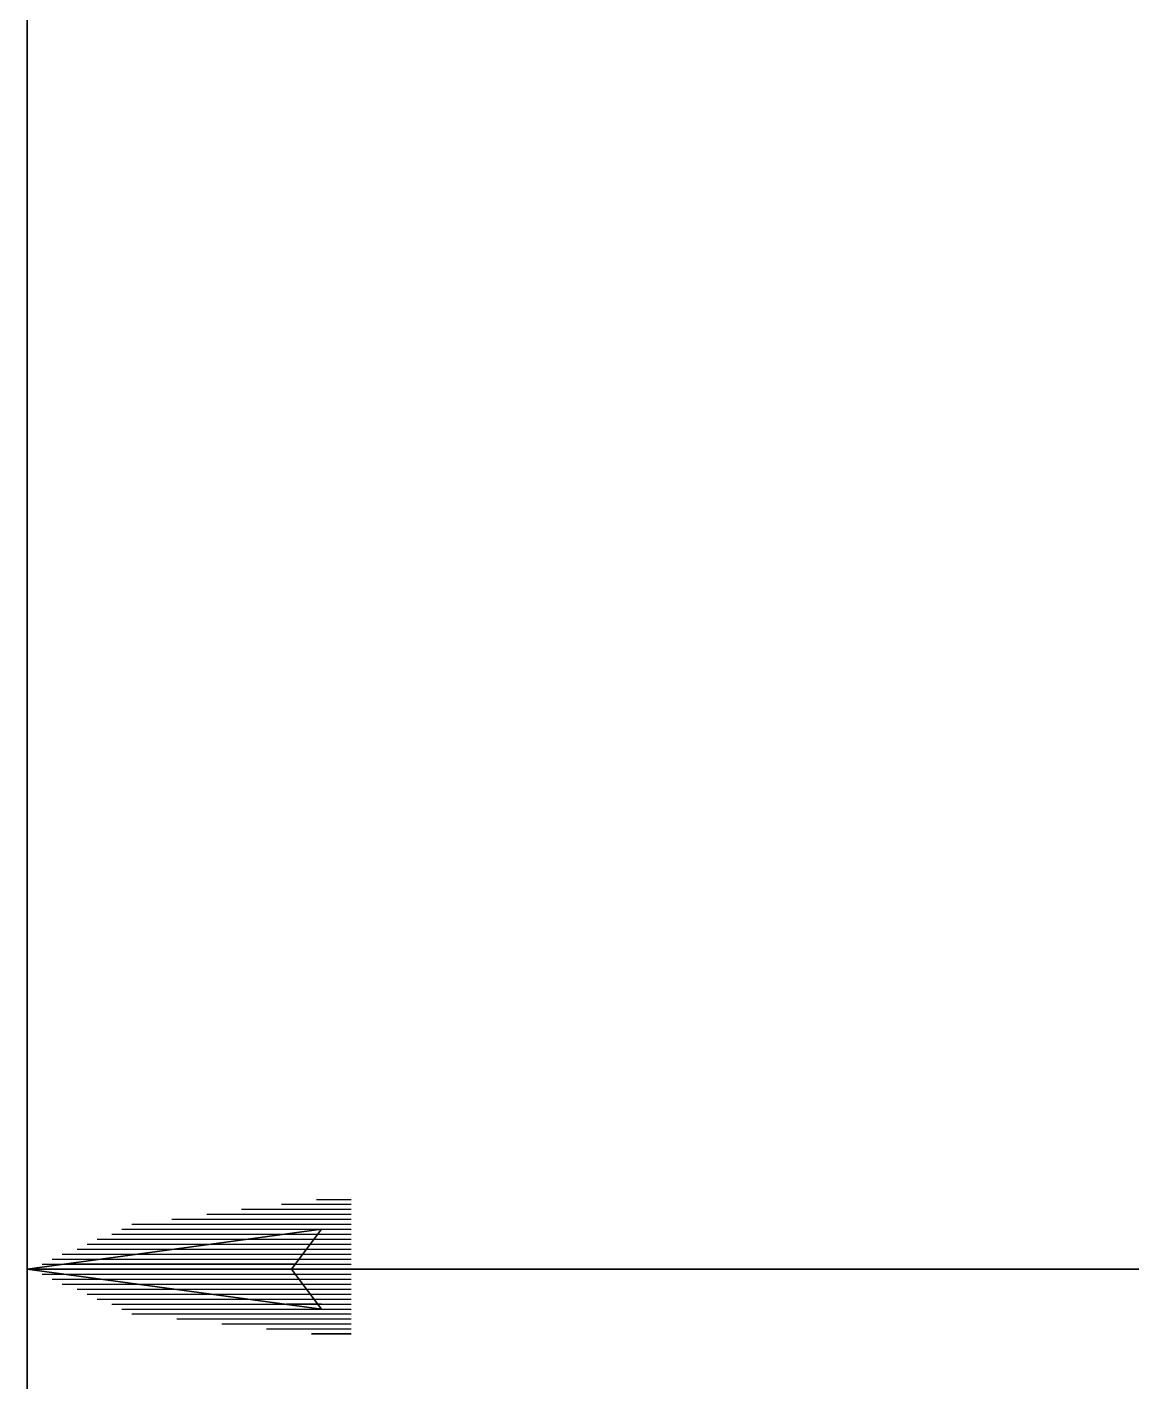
# Model space of a CAD drawing. Extents: x 1 to 210, y 1 to 298.
# Drawn here: x 47.33 to 66.08, y 193.8 to 216.93 of the extents above; entities that cross this region are included whole.
import ezdxf

# ---------------------------------------------------------------- set-up
doc = ezdxf.new("R2010")
doc.units = 0

msp = doc.modelspace()

# ---------------------------------------------------------------- linework, layer by layer
at = {"layer": 'P00102'}
msp.add_lwpolyline([(47.328668, 232.494659), (47.328668, 193.801995), (47.328668, 232.494659)], dxfattribs=at)
at = {"layer": 'P00144'}
msp.add_lwpolyline([(52.239334, 197.019326), (52.831998, 197.019326)], dxfattribs=at)
at = {"layer": 'P00145'}
msp.add_lwpolyline([(51.646665, 196.934663), (52.831998, 196.934663)], dxfattribs=at)
at = {"layer": 'P00146'}
msp.add_lwpolyline([(50.969332, 196.849989), (52.831998, 196.849989)], dxfattribs=at)
at = {"layer": 'P00147'}
msp.add_lwpolyline([(50.376668, 196.765326), (52.831998, 196.765326)], dxfattribs=at)
at = {"layer": 'P00148'}
msp.add_lwpolyline([(49.783998, 196.680663), (52.831998, 196.680663)], dxfattribs=at)
at = {"layer": 'P00149'}
msp.add_lwpolyline([(49.106666, 196.596), (52.831998, 196.596)], dxfattribs=at)
at = {"layer": 'P00150'}
msp.add_lwpolyline([(48.937334, 196.511326), (52.831998, 196.511326)], dxfattribs=at)
at = {"layer": 'P00151'}
msp.add_lwpolyline([(48.767997, 196.426662), (52.831998, 196.426662)], dxfattribs=at)
at = {"layer": 'P00152'}
msp.add_lwpolyline([(48.514002, 196.341999), (52.831998, 196.341999)], dxfattribs=at)
at = {"layer": 'P00153'}
msp.add_lwpolyline([(48.344664, 196.257325), (52.831998, 196.257325)], dxfattribs=at)
at = {"layer": 'P00154'}
msp.add_lwpolyline([(48.175332, 196.172662), (52.831998, 196.172662)], dxfattribs=at)
at = {"layer": 'P00155'}
msp.add_lwpolyline([(47.921332, 196.087999), (52.831998, 196.087999)], dxfattribs=at)
at = {"layer": 'P00156'}
msp.add_lwpolyline([(47.752, 196.003325), (52.831998, 196.003325)], dxfattribs=at)
at = {"layer": 'P00157'}
msp.add_lwpolyline([(47.582663, 195.918661), (52.831998, 195.918661)], dxfattribs=at)
at = {"layer": 'P00158'}
msp.add_lwpolyline([(47.328668, 195.833998), (52.831998, 195.833998)], dxfattribs=at)
at = {"layer": 'P00159'}
msp.add_lwpolyline([(47.582663, 195.749324), (52.831998, 195.749324)], dxfattribs=at)
at = {"layer": 'P00160'}
msp.add_lwpolyline([(47.752, 195.664661), (52.831998, 195.664661)], dxfattribs=at)
at = {"layer": 'P00161'}
msp.add_lwpolyline([(47.921332, 195.579998), (52.831998, 195.579998)], dxfattribs=at)
at = {"layer": 'P00162'}
msp.add_lwpolyline([(48.175332, 195.495324), (52.831998, 195.495324)], dxfattribs=at)
at = {"layer": 'P00163'}
msp.add_lwpolyline([(48.344664, 195.410661), (52.831998, 195.410661)], dxfattribs=at)
at = {"layer": 'P00164'}
msp.add_lwpolyline([(48.514002, 195.325997), (52.831998, 195.325997)], dxfattribs=at)
at = {"layer": 'P00165'}
msp.add_lwpolyline([(48.767997, 195.241323), (52.831998, 195.241323)], dxfattribs=at)
at = {"layer": 'P00166'}
msp.add_lwpolyline([(48.937334, 195.15666), (52.831998, 195.15666)], dxfattribs=at)
at = {"layer": 'P00167'}
msp.add_lwpolyline([(49.106666, 195.071997), (52.831998, 195.071997)], dxfattribs=at)
at = {"layer": 'P00168'}
msp.add_lwpolyline([(49.868667, 194.987323), (52.831998, 194.987323)], dxfattribs=at)
at = {"layer": 'P00169'}
msp.add_lwpolyline([(50.630668, 194.90266), (52.831998, 194.90266)], dxfattribs=at)
at = {"layer": 'P00170'}
msp.add_lwpolyline([(51.392664, 194.817997), (52.831998, 194.817997)], dxfattribs=at)
at = {"layer": 'P00171'}
msp.add_lwpolyline([(52.154665, 194.733323), (52.831998, 194.733323), (52.154665, 194.733323)], dxfattribs=at)
at = {"layer": 'P00172'}
msp.add_lwpolyline([(47.328668, 195.833998), (52.323997, 196.511326), (47.328668, 195.833998)], dxfattribs=at)
at = {"layer": 'P00173'}
msp.add_lwpolyline([(52.323997, 196.511326), (51.815996, 195.833998), (52.323997, 196.511326)], dxfattribs=at)
at = {"layer": 'P00174'}
msp.add_lwpolyline([(51.815996, 195.833998), (52.323997, 195.15666), (51.815996, 195.833998)], dxfattribs=at)
at = {"layer": 'P00175'}
msp.add_lwpolyline([(52.323997, 195.15666), (47.328668, 195.833998), (52.323997, 195.15666)], dxfattribs=at)
at = {"layer": 'P00176'}
msp.add_lwpolyline([(51.731333, 196.426662), (52.323997, 196.426662)], dxfattribs=at)
at = {"layer": 'P00177'}
msp.add_lwpolyline([(51.138664, 196.341999), (52.239334, 196.341999)], dxfattribs=at)
at = {"layer": 'P00178'}
msp.add_lwpolyline([(50.461331, 196.257325), (52.154665, 196.257325)], dxfattribs=at)
at = {"layer": 'P00179'}
msp.add_lwpolyline([(49.868667, 196.172662), (52.069997, 196.172662)], dxfattribs=at)
at = {"layer": 'P00180'}
msp.add_lwpolyline([(49.275997, 196.087999), (52.069997, 196.087999)], dxfattribs=at)
at = {"layer": 'P00181'}
msp.add_lwpolyline([(48.598665, 196.003325), (51.985334, 196.003325)], dxfattribs=at)
at = {"layer": 'P00182'}
msp.add_lwpolyline([(48.006001, 195.918661), (51.900665, 195.918661), (48.006001, 195.918661)], dxfattribs=at)
at = {"layer": 'P00183'}
msp.add_lwpolyline([(47.328668, 195.833998), (51.815996, 195.833998)], dxfattribs=at)
at = {"layer": 'P00184'}
msp.add_lwpolyline([(48.006001, 195.749324), (51.900665, 195.749324)], dxfattribs=at)
at = {"layer": 'P00185'}
msp.add_lwpolyline([(48.598665, 195.664661), (51.985334, 195.664661)], dxfattribs=at)
at = {"layer": 'P00186'}
msp.add_lwpolyline([(49.275997, 195.579998), (52.069997, 195.579998)], dxfattribs=at)
at = {"layer": 'P00187'}
msp.add_lwpolyline([(49.868667, 195.495324), (52.069997, 195.495324)], dxfattribs=at)
at = {"layer": 'P00188'}
msp.add_lwpolyline([(50.461331, 195.410661), (52.154665, 195.410661)], dxfattribs=at)
at = {"layer": 'P00189'}
msp.add_lwpolyline([(51.138664, 195.325997), (52.239334, 195.325997)], dxfattribs=at)
at = {"layer": 'P00190'}
msp.add_lwpolyline([(51.731333, 195.241323), (52.323997, 195.241323), (51.731333, 195.241323)], dxfattribs=at)
at = {"layer": 'P00238'}
msp.add_lwpolyline([(47.328668, 195.833998), (167.30133, 195.833998), (47.328668, 195.833998)], dxfattribs=at)

doc.saveas('drawing.dxf')
